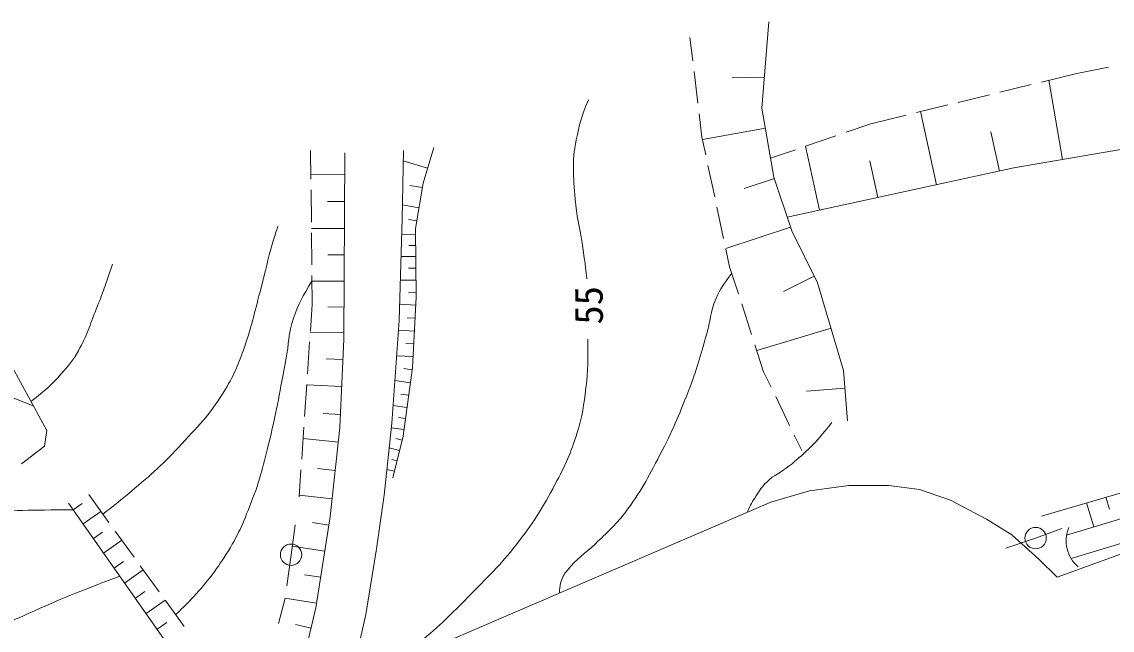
# Model space of a CAD drawing. Units: millimetres, scale not verified. Extents: x 40000 to 680000, y 20000 to 380000.
# Drawn here: x 162137 to 213060, y 301439 to 329853 of the extents above; entities that cross this region are included whole.
import ezdxf
from ezdxf.enums import TextEntityAlignment as Align

# ---------------------------------------------------------------- set-up
doc = ezdxf.new("R2010")
doc.units = ezdxf.units.MM
doc.header["$LTSCALE"] = 1000
doc.layers.add('M-WORK', color=1, linetype='Continuous', lineweight=13)
doc.styles.add('ＭＳ ゴシック', font='')
doc.styles.get('ＭＳ ゴシック').set_extended_font_data('MS Gothic')

msp = doc.modelspace()

# ---------------------------------------------------------------- linework, layer by layer
at = {"layer": 'M-WORK'}
for p, q in [((197025, 329853), (196696, 325821)), ((193341, 329119), (193472, 328032)), ((193532, 327535), (193711, 326046)), ((209754, 327040), (211406, 327443)), ((211406, 327443), (212890, 327727)), ((196810, 327267), (195318, 327234)), ((210746, 323423), (210106, 327126)), ((205869, 326091), (207326, 326447)), ((207812, 326565), (209269, 326921)), ((203926, 325616), (205383, 325972)), ((208464, 323028), (227967, 326403)), ((193771, 325549), (193902, 324462)), ((196696, 325821), (197264, 322595)), ((201789, 325094), (203440, 325497)), ((204852, 322242), (204109, 325661)), ((200630, 324695), (201789, 325094)), ((193902, 324462), (194078, 323638)), ((196862, 324881), (193923, 324364)), ((198739, 324043), (200157, 324532)), ((207790, 322881), (207390, 324717)), ((180878, 322311), (181375, 323984)), ((197108, 323481), (198267, 323880)), ((199383, 321052), (198733, 324041)), ((175639, 322502), (175625, 323837)), ((177174, 315030), (177222, 323728)), ((179958, 323835), (179899, 320649)), ((181090, 323025), (179950, 323365)), ((194183, 323149), (194496, 321682)), ((197886, 320727), (208464, 323028)), ((202118, 321647), (201746, 323356)), ((177217, 322728), (175636, 322736)), ((197285, 322532), (195869, 322060)), ((197264, 322595), (198100, 320086)), ((175659, 320502), (175644, 322002)), ((180843, 322107), (180256, 322207)), ((180519, 320201), (180878, 322311)), ((177210, 321463), (176419, 321468)), ((180684, 321169), (179911, 321300)), ((194601, 321193), (194914, 319726)), ((179899, 320649), (179759, 315910)), ((180579, 320550), (180192, 320616)), ((177203, 320199), (175662, 320207)), ((175679, 318503), (175664, 320003)), ((180523, 319928), (179877, 319920)), ((180559, 316995), (180519, 320201)), ((198040, 320268), (195014, 319259)), ((198100, 320086), (199295, 317667)), ((180529, 319412), (180206, 319408)), ((177196, 318966), (176425, 318971)), ((180535, 318896), (179847, 318887)), ((195019, 319237), (195195, 318414)), ((180542, 318345), (180198, 318341)), ((195195, 318414), (195603, 317152)), ((175698, 316668), (175685, 318003)), ((180549, 317794), (179814, 317785)), ((199145, 317970), (197715, 317264)), ((177189, 317734), (175687, 317742)), ((199295, 317667), (200519, 313575)), ((180556, 317206), (180189, 317202)), ((180380, 313709), (180559, 316995)), ((175613, 315411), (175698, 316668)), ((177182, 316533), (176431, 316537)), ((180539, 316619), (179781, 316660)), ((195757, 316676), (196218, 315249)), ((179759, 315910), (179421, 311111)), ((180506, 316013), (180127, 316034)), ((177175, 315332), (175608, 315340)), ((180473, 315407), (179727, 315448)), ((199929, 315547), (196458, 314508)), ((175478, 313416), (175579, 314912)), ((176995, 310900), (177174, 315030)), ((180440, 314811), (180067, 314831)), ((196372, 314774), (196780, 313512)), ((163301, 310760), (161405, 314250)), ((180407, 314214), (179643, 314256)), ((177132, 314079), (176350, 314113)), ((179942, 310504), (180380, 313709)), ((180365, 313603), (179986, 313655)), ((196780, 313512), (197126, 312796)), ((200519, 313575), (200698, 311216)), ((175343, 311420), (175444, 312917)), ((177078, 312826), (175443, 312897)), ((180282, 312996), (179561, 313095)), ((200583, 312737), (198776, 312599)), ((162675, 311912), (161045, 312560)), ((180204, 312419), (179843, 312468)), ((197344, 312346), (197996, 310996)), ((180125, 311841), (179479, 311930)), ((177021, 311518), (176204, 311554)), ((180054, 311324), (179731, 311369)), ((163204, 310034), (163301, 310760)), ((175207, 309425), (175309, 310921)), ((176539, 306738), (176995, 310900)), ((179421, 311111), (179062, 307746)), ((179983, 310808), (179385, 310889)), ((176920, 310213), (175273, 310393)), ((179464, 308552), (179942, 310504)), ((179896, 310316), (179603, 310388)), ((198214, 310545), (198560, 309830)), ((209760, 306769), (221906, 310326)), ((162120, 309210), (163204, 310034)), ((179777, 309830), (179290, 309950)), ((179658, 309345), (179414, 309404)), ((175088, 307669), (175174, 308926)), ((176775, 308896), (175952, 308986)), ((179539, 308859), (179188, 308945)), ((198922, 307944), (200754, 308203)), ((200754, 308203), (202625, 308203)), ((202625, 308203), (204059, 308004)), ((165261, 307775), (166205, 306473)), ((176631, 307579), (175094, 307747)), ((179062, 307746), (178704, 305237)), ((197110, 307426), (198922, 307944)), ((204059, 308004), (205512, 307506)), ((210490, 303922), (221137, 307754)), ((212768, 307650), (212933, 307087)), ((172900, 295165), (164318, 307372)), ((164534, 307065), (164949, 307358)), ((179223, 299727), (197110, 307426)), ((205512, 307506), (207185, 306630)), ((210930, 305873), (215587, 307295)), ((211867, 307386), (212197, 306260)), ((165001, 306400), (165833, 306985)), ((175873, 302479), (176539, 306738)), ((207185, 306630), (208380, 305893)), ((166498, 306068), (167379, 304853)), ((174712, 304964), (174907, 306367)), ((176479, 306351), (175715, 306471)), ((209483, 305739), (210708, 306190)), ((211139, 304786), (215900, 306241)), ((165480, 305719), (165906, 306018)), ((165959, 305037), (166811, 305636)), ((209483, 305739), (208090, 305263)), ((208380, 305893), (209634, 304758)), ((176288, 305129), (174768, 305366)), ((178704, 305237), (178206, 302171)), ((166450, 304340), (166886, 304646)), ((174712, 304964), (174509, 303505)), ((209634, 304758), (210490, 303922)), ((166940, 303642), (167812, 304255)), ((167672, 304448), (168552, 303234)), ((176097, 303913), (175338, 304032)), ((167442, 302928), (167889, 303242)), ((167944, 302214), (168837, 302842)), ((168846, 302829), (169726, 301615)), ((174121, 301757), (174430, 302938)), ((175907, 302697), (174428, 302929)), ((175271, 299943), (175873, 302479)), ((178206, 302171), (177768, 300226)), ((168458, 301483), (168915, 301804)), ((175647, 301528), (174919, 301701))]:
    msp.add_line(p, q, dxfattribs=at)
for centre in [(209483, 305739), (174712, 304964)]:
    msp.add_circle(centre, 500, dxfattribs=at)
msp.add_arc((212522, 305615), 1612, 157.5968, 229.0384, dxfattribs=at)
for points, knots in [([(188532, 317848), (188428, 318659), (188400, 318869), (188305, 319523), (188188, 320324), (188039, 320763), (187980, 321571), (187901, 322648), (187821, 323275), (188028, 324335), (188175, 325084), (188269, 325391), (188597, 326205)], [0, 0, 0, 0, 1, 1, 1, 2, 2, 2, 3, 3, 3, 4, 4, 4, 4]), ([(165923, 306861), (166561, 307347), (166733, 307492), (167237, 307915), (168213, 308734), (168747, 309213), (169614, 310146), (170480, 311078), (170992, 311601), (171645, 312694), (172076, 313418), (172258, 313863), (172534, 314659), (172904, 315728), (173022, 316355), (173317, 317446), (173535, 318253), (173606, 318718), (173848, 319517), (173943, 319830), (173973, 319934), (174100, 320314)], [0, 0, 0, 0, 1, 1, 1, 2, 2, 2, 3, 3, 3, 4, 4, 4, 5, 5, 5, 6, 6, 6, 7, 7, 7, 7]), ([(162561, 312122), (163250, 312672), (163494, 312842), (163982, 313411), (164322, 313808), (164523, 314030), (164778, 314486), (165184, 315210), (165309, 315667), (165615, 316438), (165935, 317245), (166028, 317521), (166371, 318528)], [0, 0, 0, 0, 1, 1, 1, 2, 2, 2, 3, 3, 3, 4, 4, 4, 4]), ([(187252, 303183), (187250, 303382), (187259, 303463), (187301, 303635), (187364, 303895), (187449, 304033), (187615, 304242), (188053, 304793), (188423, 304987), (188927, 305478), (189480, 306017), (189820, 306297), (190292, 306909), (191052, 307892), (191359, 308531), (191940, 309629), (192538, 310760), (192808, 311429), (193273, 312621), (193662, 313619), (193809, 314205), (194113, 315233), (194304, 315881), (194270, 316292), (194552, 316907), (194781, 317408), (194914, 317605), (195294, 318108)], [0, 0, 0, 0, 1, 1, 1, 2, 2, 2, 3, 3, 3, 4, 4, 4, 5, 5, 5, 6, 6, 6, 7, 7, 7, 8, 8, 8, 9, 9, 9, 9]), ([(169323, 302170), (169736, 302550), (169851, 302675), (170169, 303017), (170831, 303727), (171154, 304174), (171683, 304989), (172247, 305858), (172457, 306414), (172838, 307378), (173281, 308502), (173428, 309171), (173714, 310345), (174065, 311787), (174189, 312611), (174470, 314068), (174617, 314829), (174581, 315285), (174829, 316019), (175069, 316732), (175235, 317007), (175687, 317742)], [0, 0, 0, 0, 1, 1, 1, 2, 2, 2, 3, 3, 3, 4, 4, 4, 5, 5, 5, 6, 6, 6, 7, 7, 7, 7]), ([(179223, 299727), (180030, 300314), (180258, 300493), (180891, 301021), (181812, 301790), (182277, 302280), (183119, 303135), (184040, 304070), (184581, 304580), (185378, 305622), (186114, 306584), (186465, 307173), (187037, 308240), (187526, 309153), (187770, 309689), (188077, 310678), (188323, 311469), (188385, 311937), (188484, 312759), (188589, 313643), (188580, 313977), (188565, 315036)], [0, 0, 0, 0, 1, 1, 1, 2, 2, 2, 3, 3, 3, 4, 4, 4, 5, 5, 5, 6, 6, 6, 7, 7, 7, 7]), ([(196015, 306955), (196189, 307315), (196243, 307429), (196427, 307709), (196602, 307977), (196696, 308136), (196925, 308360), (197286, 308712), (197585, 308790), (197977, 309108), (198345, 309406), (198547, 309580), (198887, 309910), (199346, 310354), (199486, 310540), (199971, 311134)], [0, 0, 0, 0, 1, 1, 1, 2, 2, 2, 3, 3, 3, 4, 4, 4, 5, 5, 5, 5]), ([(133479, 287632), (133710, 287833), (133780, 287913), (133953, 288111), (134312, 288522), (134449, 288810), (134679, 289305), (134996, 289990), (134983, 290444), (135236, 291155), (135440, 291725), (135506, 292076), (135836, 292583), (136119, 293017), (136384, 293181), (136783, 293512), (137543, 294142), (138046, 294393), (138845, 294972), (139965, 295786), (140566, 296277), (141674, 297107), (143040, 298130), (143833, 298667), (145179, 299716), (146474, 300725), (147095, 301428), (148444, 302364), (149752, 303270), (150521, 303731), (151929, 304472), (153007, 305040), (153619, 305363), (154770, 305764), (155918, 306165), (156580, 306344), (157770, 306596), (158669, 306787), (159191, 306796), (160106, 306888), (161828, 307061), (162429, 307038), (164534, 307065)], [0, 0, 0, 0, 1, 1, 1, 2, 2, 2, 3, 3, 3, 4, 4, 4, 5, 5, 5, 6, 6, 6, 7, 7, 7, 8, 8, 8, 9, 9, 9, 10, 10, 10, 11, 11, 11, 12, 12, 12, 13, 13, 13, 14, 14, 14, 14]), ([(135155, 283988), (135464, 284229), (135583, 284301), (135880, 284464), (136394, 284745), (136733, 284799), (137301, 284942), (138362, 285208), (138982, 285242), (140048, 285486), (141391, 285794), (142154, 285953), (143447, 286429), (144923, 286971), (145741, 287326), (147110, 288101), (148060, 288639), (148621, 288936), (149407, 289694), (150040, 290305), (150311, 290741), (150734, 291513), (151265, 292480), (151327, 293135), (151836, 294114), (152264, 294939), (152568, 295377), (153177, 296079), (154177, 297232), (154965, 297655), (156163, 298601), (157060, 299309), (157575, 299697), (158553, 300287), (160000, 301160), (160890, 301512), (162429, 302212), (164075, 302960), (164653, 303177), (166714, 303964)], [0, 0, 0, 0, 1, 1, 1, 2, 2, 2, 3, 3, 3, 4, 4, 4, 5, 5, 5, 6, 6, 6, 7, 7, 7, 8, 8, 8, 9, 9, 9, 10, 10, 10, 11, 11, 11, 12, 12, 12, 13, 13, 13, 13])]:
    msp.add_open_spline(points, degree=3, knots=knots, dxfattribs=at)

# ---------------------------------------------------------------- texts
at = {"layer": 'M-WORK', "style": 'ＭＳ ゴシック'}
msp.add_text('55', height=1320, rotation=90.662, dxfattribs=at).set_placement((188610, 316609), align=Align.MIDDLE_CENTER)

doc.saveas('drawing.dxf')
